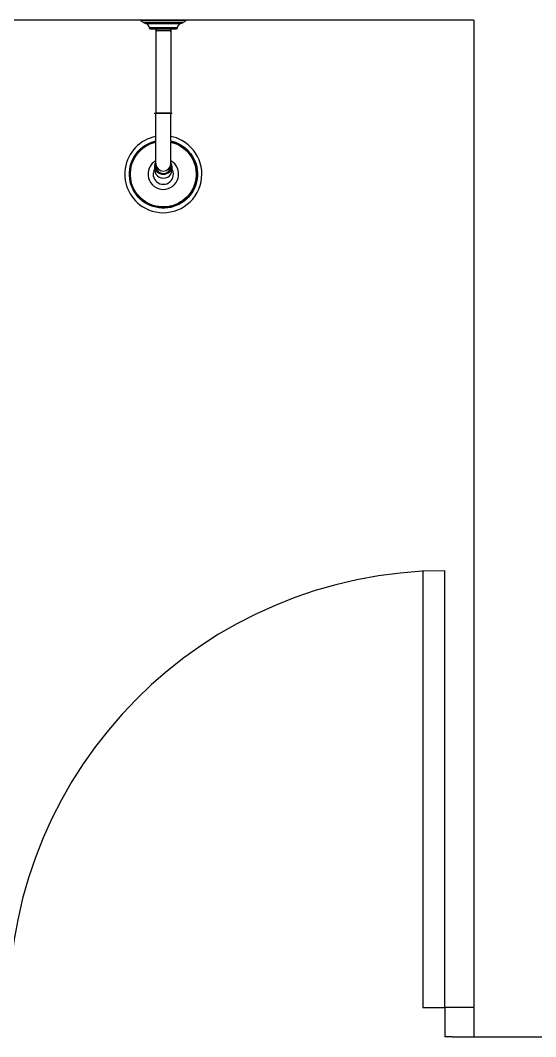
# Model space of a CAD drawing. Header units: inches. Extents: x 542650 to 544515, y 9574150 to 9574595.
# Drawn here: x 542789.967 to 542790.676, y 9574244.093 to 9574245.493 of the extents above; entities that cross this region are included whole.
import ezdxf

# ---------------------------------------------------------------- set-up
doc = ezdxf.new("R2010")
doc.units = ezdxf.units.IN
doc.header["$MEASUREMENT"] = 0
doc.linetypes.add('DASHDOT', pattern=[1, 0.5, -0.25, 0, -0.25])
doc.layers.add('I-ARQ', color=8, linetype='Continuous')

msp = doc.modelspace()

# ---------------------------------------------------------------- linework, layer by layer
at = {"layer": 'I-ARQ'}
for p, q in [((542790.5909, 9574245.4928), (542788.1159, 9574245.4928)), ((542790.5909, 9574245.4928), (542790.5909, 9574244.0928)), ((542790.5209, 9574244.7346), (542790.5209, 9574244.1328)), ((542790.5509, 9574244.1328), (542790.5509, 9574244.7346)), ((542790.5209, 9574244.1328), (542790.5509, 9574244.1328)), ((542790.5909, 9574244.1328), (542790.5509, 9574244.1328)), ((542790.5509, 9574244.1328), (542790.5509, 9574244.0928)), ((542790.5909, 9574244.1328), (542790.5909, 9574244.0928)), ((542790.5909, 9574244.1328), (542790.5909, 9574244.1328)), ((542790.5609, 9574244.0928), (542790.5509, 9574244.0928)), ((542790.5609, 9574244.0928), (542790.5909, 9574244.0928)), ((542790.5909, 9574244.0928), (542790.5909, 9574244.0928)), ((542790.5909, 9574244.0928), (542794.2859, 9574244.0928))]:
    msp.add_line(p, q, dxfattribs=at)
at = {"layer": 'I-ARQ', "ltscale": 0.200747}
msp.add_lwpolyline([(542790.1363, 9574245.4898, -0.164371), (542790.1325, 9574245.4928), (542790.1943, 9574245.4928, -0.164371), (542790.1905, 9574245.4898)], format="xyb", dxfattribs=at)
at = {"layer": 'I-ARQ'}
msp.add_lwpolyline([(542790.1905, 9574245.4898), (542790.1363, 9574245.4898), (542790.1395, 9574245.4886), (542790.1874, 9574245.4886)], close=True, dxfattribs=at)
for points in [[(542790.1443, 9574245.4825, 0.280777), (542790.1395, 9574245.4886)], [(542790.1825, 9574245.4825, -0.377188), (542790.1805, 9574245.4808), (542790.1463, 9574245.4808, -0.377188), (542790.1443, 9574245.4825)], [(542790.1874, 9574245.4886, 0.280777), (542790.1825, 9574245.4825)], [(542790.1531, 9574245.3329, 0.700978), (542790.138, 9574245.2343, 1), (542790.1888, 9574245.3274, 0.07613), (542790.1737, 9574245.3329)], [(542790.1737, 9574245.3266, -0.06962), (542790.1859, 9574245.3221, -5.480122), (542790.1531, 9574245.3266)], [(542790.1531, 9574245.2993, 3.836175), (542790.1737, 9574245.2993)], [(542790.1516, 9574245.2882, 1.802734), (542790.1752, 9574245.2882)]]:
    msp.add_lwpolyline(points, format="xyb", dxfattribs=at)
at = {"layer": 'I-ARQ', "ltscale": 0.352288}
msp.add_lwpolyline([(542790.1825, 9574245.4825), (542790.1443, 9574245.4825)], dxfattribs=at)
at = {"layer": 'I-ARQ', "ltscale": 0.029062}
for points in [[(542790.1541, 9574245.4808), (542790.1541, 9574245.4785), (542790.1531, 9574245.4767)], [(542790.1727, 9574245.4808), (542790.1727, 9574245.4785)]]:
    msp.add_lwpolyline(points, dxfattribs=at)
at = {"layer": 'I-ARQ'}
for points in [[(542790.1531, 9574245.4808), (542790.1531, 9574245.3651)], [(542790.1737, 9574245.4808), (542790.1737, 9574245.3651)]]:
    msp.add_lwpolyline(points, dxfattribs=at)
at = {"layer": 'I-ARQ', "ltscale": 0.242325}
msp.add_lwpolyline([(542790.1737, 9574245.4785), (542790.1531, 9574245.4785)], dxfattribs=at)
at = {"layer": 'I-ARQ', "ltscale": 0.218093}
msp.add_lwpolyline([(542790.1727, 9574245.4785), (542790.1552, 9574245.4785)], dxfattribs=at)
at = {"layer": 'I-ARQ', "ltscale": 0.025813}
msp.add_lwpolyline([(542790.1727, 9574245.4785), (542790.1737, 9574245.4767)], dxfattribs=at)
at = {"layer": 'I-ARQ', "linetype": 'DASHDOT', "ltscale": 0.30975}
msp.add_lwpolyline([(542790.151, 9574245.3651), (542790.1758, 9574245.3651)], dxfattribs=at)
at = {"layer": 'I-ARQ', "ltscale": 0.06322}
for points in [[(542790.1531, 9574245.3329), (542790.1531, 9574245.3651)], [(542790.1737, 9574245.3329), (542790.1737, 9574245.3651)], [(542790.1531, 9574245.2993), (542790.1531, 9574245.3329)], [(542790.1737, 9574245.3266), (542790.1737, 9574245.3329)], [(542790.1531, 9574245.2898), (542790.1531, 9574245.2993)], [(542790.1737, 9574245.2898), (542790.1737, 9574245.2993)]]:
    msp.add_lwpolyline(points, dxfattribs=at)
at = {"layer": 'I-ARQ', "ltscale": 0.258125}
msp.add_lwpolyline([(542790.1737, 9574245.3651), (542790.1531, 9574245.3651)], dxfattribs=at)
at = {"layer": 'I-ARQ', "ltscale": 0.06322}
for points in [[(542790.1737, 9574245.3266), (542790.1737, 9574245.3253, -0.067971), (542790.1853, 9574245.3209, -5.429636), (542790.1531, 9574245.3253)], [(542790.1737, 9574245.2993), (542790.1737, 9574245.325, -0.067551), (542790.1851, 9574245.3206, -5.416932), (542790.1531, 9574245.325)]]:
    msp.add_lwpolyline(points, format="xyb", dxfattribs=at)
at = {"layer": 'I-ARQ', "ltscale": 0.067122}
msp.add_lwpolyline([(542790.1516, 9574245.2864), (542790.1516, 9574245.2919, -0.128945), (542790.1531, 9574245.297)], format="xyb", dxfattribs=at)
at = {"layer": 'I-ARQ', "ltscale": 0.067121}
for points in [[(542790.1752, 9574245.2918), (542790.1752, 9574245.2882)], [(542790.1752, 9574245.2882), (542790.1752, 9574245.2864)]]:
    msp.add_lwpolyline(points, dxfattribs=at)
at = {"layer": 'I-ARQ'}
msp.add_arc((542790.5525, 9574244.1331), 0.6016, 90.1511, 180.0258, dxfattribs=at)
for centre, major_axis, ratio, start_param, end_param in [((542790.1634, 9574245.2919), (0.0113, 0), 0.939693, 2.733001, 6.691776), ((542790.1634, 9574245.2919), (0.0112, 0), 0.939693, 2.754134, 6.670642), ((542790.1634, 9574245.2918), (0.0118, 0), 0.939692, 3.141598, 6.28319), ((542790.1634, 9574245.2864), (0.0118, 0), 0.939693, 3.141564, 4.212389), ((542790.1634, 9574245.2918), (0.0105, 0), 0.939689, 2.94216, 3.141572), ((542790.1634, 9574245.2918), (0.0105, 0), 0.939693, 3.141561, 4.212386), ((542790.1634, 9574245.2949), (0.0103, 0), 0.939693, 3.141595, 6.283187), ((542790.1634, 9574245.2912), (0.00722, -0.00722), 0.999999, 3.73929, 3.900306), ((542790.1634, 9574245.2864), (0.0118, 0), 0.939693, 4.21239, 6.283157), ((542790.1634, 9574245.2918), (0.0105, 0), 0.939692, 4.212389, 6.283156), ((542790.1634, 9574245.2912), (0.00722, -0.00722), 0.999999, 0.812087, 0.973104), ((542790.1634, 9574245.2918), (0.0118, 0), 0.942389, -0.000812, 0.496811), ((542790.1634, 9574245.2918), (0.0105, 0), 0.939699, -0.000012, 0.199459)]:
    msp.add_ellipse(centre, major_axis=major_axis, ratio=ratio, start_param=start_param, end_param=end_param, dxfattribs=at)

doc.saveas('drawing.dxf')
